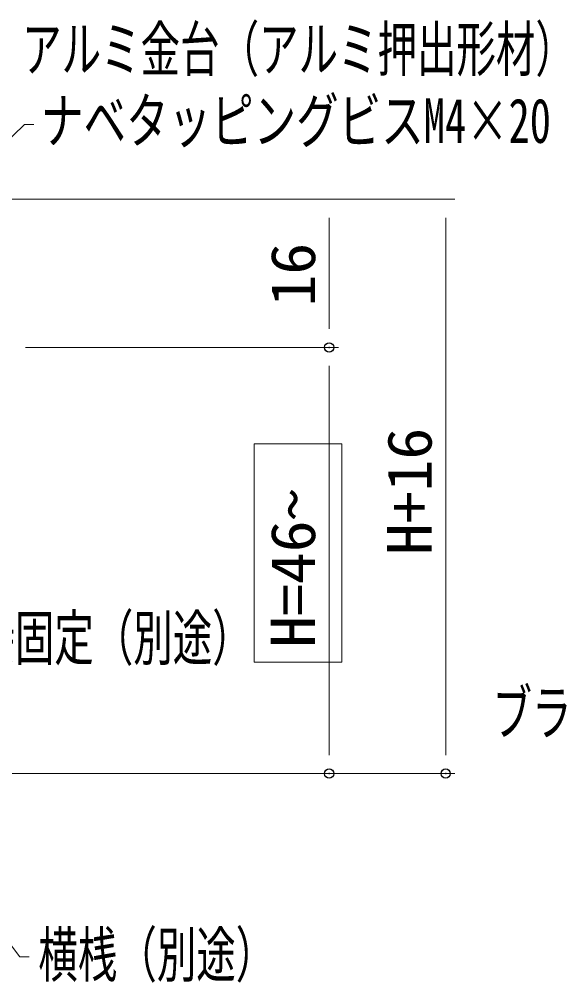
# Model space of a CAD drawing. Units: millimetres, scale not verified. Extents: x -401 to 399, y -276 to 278.
# Drawn here: x -295.6 to -237.2, y 109.1 to 213.1 of the extents above; entities that cross this region are included whole.
import ezdxf
from ezdxf.enums import TextEntityAlignment as Align

# ---------------------------------------------------------------- set-up
doc = ezdxf.new("R2010")
doc.units = ezdxf.units.MM
doc.header["$LTSCALE"] = 2
doc.header["$PDMODE"] = 32
doc.header["$PDSIZE"] = 1
doc.layers.add('0-6_DEFPOINTS', color=1, linetype='Continuous')
for name, color, linetype, lineweight in [('0-9_09寸法A', 1, 'Continuous', 9), ('0-A_3', 2, 'Continuous', 9), ('1-4_08文字', 1, 'Continuous', 9)]:
    doc.layers.add(name, color=color, linetype=linetype, lineweight=lineweight)
doc.styles.add('ＭＳ ゴシック', font='')
doc.styles.get('ＭＳ ゴシック').set_extended_font_data('MS Gothic')

msp = doc.modelspace()

# ---------------------------------------------------------------- linework, layer by layer
at = {"layer": '0-6_DEFPOINTS'}
for p in [(-262.135, 177.698), (-262.135, 131.698), (-249.554, 131.698)]:
    msp.add_point(p, dxfattribs=at)
at = {"layer": '0-9_09寸法A'}
for p, q in [((-320.712, 193.698), (-248.554, 193.698)), ((-320.712, 193.698), (-261.135, 193.698)), ((-262.135, 191.698), (-262.135, 179.698)), ((-249.554, 191.698), (-249.554, 133.698)), ((-294.913, 177.698), (-261.135, 177.698)), ((-294.913, 177.698), (-261.135, 177.698)), ((-262.135, 175.698), (-262.135, 133.698)), ((-300.212, 131.698), (-248.554, 131.698)), ((-300.212, 131.698), (-261.135, 131.698))]:
    msp.add_line(p, q, dxfattribs=at)
at = {"layer": '0-A_3'}
msp.add_lwpolyline([(-270.249, 167.305), (-260.777, 167.305), (-260.777, 143.715), (-270.249, 143.715)], close=True, dxfattribs=at)
at = {"layer": '1-4_08文字'}
for points in [[(-294.026, 201.771), (-295.026, 201.771), (-318.893, 178.641)], [(-294.541, 111.932), (-295.541, 111.932), (-305.325, 124.871)]]:
    msp.add_lwpolyline(points, dxfattribs=at)

# ---------------------------------------------------------------- texts
at = {"layer": '0-9_09寸法A', "color": 2, "style": 'ＭＳ ゴシック', "width": 1.05}
for s, p in [('16', (-262.21, 182.115)), ('H+16', (-249.629, 155.281)), ('H=46~', (-262.21, 145.281))]:
    msp.add_text(s, height=4.809, rotation=90, dxfattribs=at).set_placement(p, align=Align.BOTTOM_LEFT)
at = {"layer": '1-4_08文字', "color": 2, "style": 'ＭＳ ゴシック'}
for s, width, p in [('アルミ金台（アルミ押出形材）', 0.65, (-295.29, 206.06)), ('ナベタッピングビスM4×20', 0.7, (-293.253, 198.328)), ('溶接固定（別途）', 0.65, (-304.608, 142.5)), ('ブラケット；フラットバー（別途）', 0.65, (-244.498, 134.439)), ('横桟（別途）', 0.65, (-293.541, 108.307))]:
    msp.add_text(s, height=4.809, dxfattribs=dict(at, width=width)).set_placement(p, align=Align.BOTTOM_LEFT)

doc.saveas('drawing.dxf')
